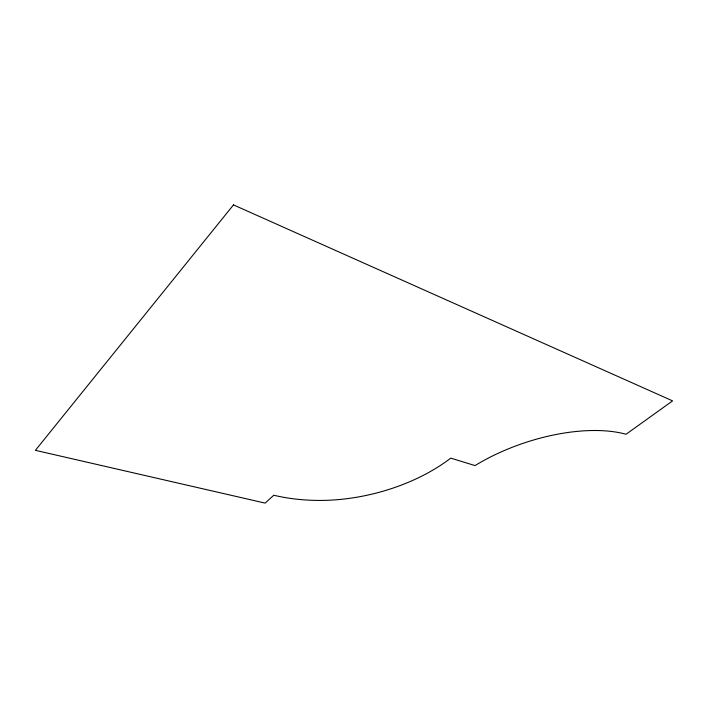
<?xml version="1.0" encoding="UTF-8"?>
<svg xmlns="http://www.w3.org/2000/svg" width="708" height="708" viewBox="0 0 708 708"><rect width="100%" height="100%" fill="white"/><g stroke="black" fill="none" stroke-linecap="round" stroke-linejoin="round"><path stroke-width="1.06" d="M233.481 204.895L35.4 450.332L265.111 503.105L273.81 495.228A161.539 93.996 -14.3 0 0 319.087 500.441A136.856 78.154 -13.8 0 0 450.766 458.12L475.033 465.59A120.723 55.755 -18.6 0 1 626.058 434.261L672.6 400.878L233.481 204.895"/></g></svg>
